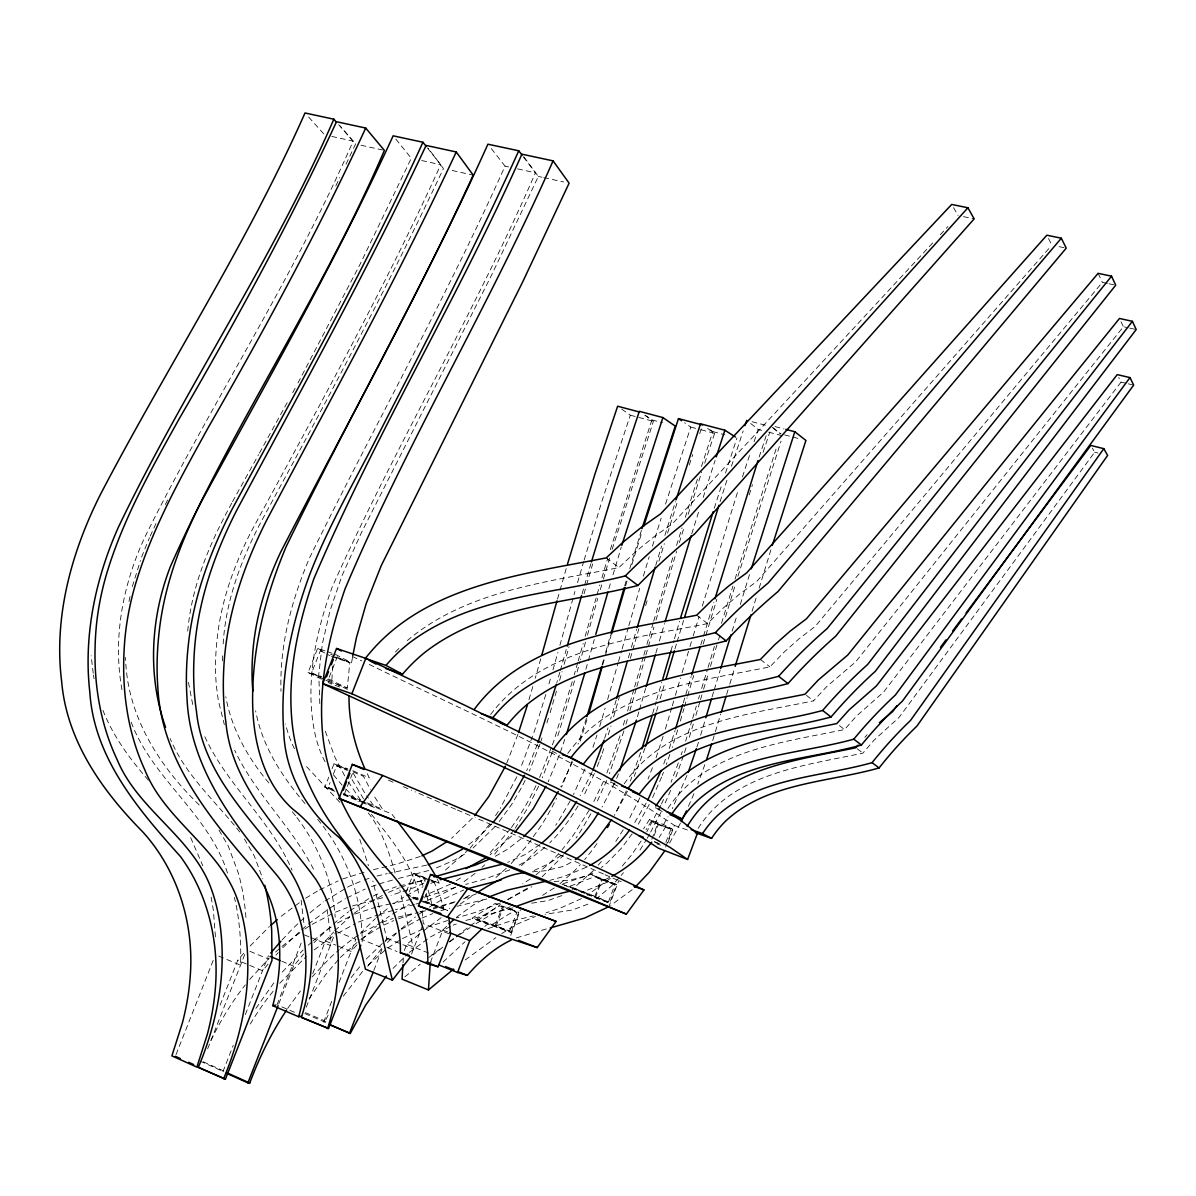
<?xml version="1.0" encoding="UTF-8"?>
<svg xmlns="http://www.w3.org/2000/svg" width="1196" height="1196" viewBox="0 0 1196 1196"><rect width="100%" height="100%" fill="white"/><g stroke="black" fill="none" stroke-linecap="round" stroke-linejoin="round"><path stroke-width="0.75" stroke-dasharray="5 3.75" d="M330.574 654.182L349.785 662.674L347.303 688.044L328.93 681.675L329.05 679.044M403.037 962.9L403.366 957.488M223.174 643.897C225.7 600.556 241.368 559.309 261.386 521.202C324.609 404.981 387.085 288.296 443.432 168.546L428.273 148.319M332.817 666.067L331.531 684.112L328.167 682.468M335.762 657.396L351.579 662.778L352.79 655.647M128.989 601.498L130.005 596.595M132.322 586.548L140.44 560.52M540.741 658.817L535.24 678.267M559.892 645.317L574.962 591.437M559.608 680.389L562.09 671.554M564.064 664.468L569.027 646.767M577.728 662.719L574.244 674.843M578.221 660.954L583.17 643.403M585.143 636.377L599.824 585.008M585.472 642.207L580.538 659.714M587.43 635.196L597.746 598.449M548.979 683.903L550.967 676.906M552.941 669.91L557.904 652.418M559.848 672.212L556.873 682.527M560.341 670.478L566.231 649.607M585.89 669.267L587.879 662.27M588.372 660.521L594.292 639.561M602.111 664.827L603.606 659.534M605.595 652.478L610.588 634.837M557.515 599.032L559.519 592.05M560.012 590.301L566.5 567.577M574.543 680.808L557.097 738.291M577.04 672.017L580.045 661.478M613.593 716.972L619.214 697.283M582.108 593.769L584.111 586.773M584.605 585.023L590.884 563.75M584.007 593.874L586.025 586.847M586.518 585.098L592.693 563.884M608.884 588.641L610.932 581.66M602.799 664.557L604.862 657.366M605.37 655.572L611.021 635.824M607.613 699.54L618.018 663.257M630.352 658.368L638.888 628.633M618.526 661.463L621.621 650.714M622.129 648.935L628.304 627.437M628.827 625.658L639.725 588.372M616.209 700.019L610.603 719.17M628.349 657.875L629.858 652.612M629.918 710.693L636.407 688.119M636.9 686.384L645.421 656.783M645.915 655.034L653.973 627.093M655.991 620.111L676.607 551.401M637.453 716.673L638.993 711.381M639.501 709.617L645.616 688.433M643.299 657.008L634.628 686.863M643.822 655.214L646.423 646.274M646.931 644.48L653.166 623.026M653.689 621.232L673.288 555.946M656.544 711.291L658.099 705.969M660.162 698.868L664.856 682.841M577.519 582.691L583.648 561.716M584.171 559.967L601.738 501.767L630.307 415.191L619.05 407.223M601.917 577.832L607.703 558.293M572.256 681.72L553.628 741.595L539.59 777.579M627.586 711.037L634.119 688.582M652.657 713.623L656.2 701.469M656.709 699.735L661.777 682.378M670.926 650.968L673.976 640.488M674.484 638.739L679.567 621.277M680.315 721.053L683.963 708.57M684.471 706.776L687.072 697.866M528.946 699.705L533.147 685.413M550.115 712.726L556.603 690.6M600.317 589.658L602.889 580.882M603.412 579.133L609.586 558.054M624.671 585.98L626.181 580.793M631.383 647.35L636.631 629.44M655.827 653.166L657.366 647.948M659.415 640.966L664.542 623.535M625.598 585.876L627.182 580.553M631.907 564.587L642.058 531.502M671.808 707.524L665.155 729.784M672.316 705.775L674.873 697.104M675.381 695.369L680.494 678.012M693.291 724.088L688.657 739.397M695.863 715.372L699.989 701.424M700.497 699.675L703.084 690.959M703.592 689.21L708.331 673.408M645.661 605.58L647.784 598.449M683.305 702.785L691.183 676.562M687.58 696.147L693.725 675.486M700.647 735.211L705.326 719.499M545.839 694.413L534.612 730.606L520.544 768.236M613.01 574.753L621.292 547.08M643.388 576.083L649.174 556.783M599.659 726.48L605.146 708.196M623.893 730.95L609.392 773.737M625.912 724.268L628.423 715.911M682.079 672.765L689.449 648.247M692.11 720.142L685.622 741.161M692.648 718.377L696.356 706.029M710.454 666.366L717.944 641.684M712.711 740.533L714.849 733.432M715.387 731.668L720.725 713.937M586.937 719.828L579.342 743.703M608.256 734.822L610.947 725.912M698.479 698.972L699.54 695.474M701.663 688.462L707.524 669.207M708.047 667.443L714.431 646.423M610.334 549.622L651.895 419.901L644.898 415.132M629.754 568.668L641.43 530.366M655.737 565.379L661.642 545.974M674.933 648.89L676.562 643.568M677.1 641.789L683.604 620.455M689.972 646.498L692.648 637.707M693.187 635.943L699.077 616.613M702.291 606.073L737.902 491.003M718.482 639.92L720.097 634.613M725.494 616.957L735.196 585.158M737.902 576.337L781.033 441.175M712.113 696.79L713.728 691.482M714.266 689.718L720.156 670.283M726.615 694.532L729.291 685.727M729.829 683.963L734.643 668.115M612.188 549.248L653.405 421.321L645.122 415.371M623.325 725.15L625.493 718.049M700.781 644.928L702.949 637.827M703.502 636.048L713.833 602.336M703.173 644.061L705.356 636.915M705.909 635.121L716.823 599.405M721.487 623.385L732.879 586.175M735.047 579.073L776.907 446.332M732.101 631.219L737.035 615.163M740.309 604.458L750.176 572.346M752.045 611.291L756.963 595.249M759.146 588.118L771.181 548.979M586.414 718.288L578.102 744.136M658.936 561.133L664.333 543.672M667.562 533.192L677.983 499.988M677.669 729.934L672.167 747.53M652.418 546.243L661.179 518.137M676.577 545.406L682.049 527.84M685.323 517.3L697.537 478.744M679.358 542.58L683.753 528.453M688.149 514.325L701.753 471.971M546.901 722.952L549.039 716.135M664.886 535.374L675.486 501.647M691.751 533.79L699.376 509.556M703.188 497.446L715.088 460.43M663.107 736.347L656.021 757.786M684.516 752.583L686.579 745.99M604.638 738.351L608.002 727.826M714.266 508.255L721.577 485.382M720.037 501.722L727.452 478.654M731.444 466.231L743.179 430.934M742.447 476.875L750.565 452.252M749.174 494.95L752.463 484.694M665.544 504.069L690.78 427.062L684.635 422.831M669.222 748.576L675.052 730.577M696.939 746.932L698.539 741.998M592.977 747.291L596.954 735.062M701.454 466.5L712.831 431.592L708.211 428.676M725.524 473.063L736.96 437.975M640.697 752.404L630.352 781.063M759.161 456.992L766.143 435.778M689.255 465.005L692.723 454.555M699.66 433.67L701.977 426.718M602.216 753.36L604.414 746.708M620.066 735.809L606.895 772.96M704.683 463.196L714.625 433.371L705.565 427.077M754.078 441.728L758.189 429.439L749.593 422.622M763.063 452.312L769.88 431.92M645.048 747.993L634.209 776.383M669.85 754.437L666.351 764.468M517.913 734.344L506.73 763.123M539.874 744.271L529.394 771.076M540.413 742.671L542.057 737.872M683.379 755.902L675.172 779.045M560.356 752.209L564.751 739.427M552.238 752.224L542.266 777.819M678.311 762.913L671.046 782.244M681.152 754.796L682.288 751.551M704.848 764.588L697.776 784.083M663.765 763.885L666.187 757.083M572.137 761.015L561.567 787.207M599.076 761.822L595.13 771.869M599.704 760.133L601.588 755.05M662.27 775.412L663.436 772.287M652.448 767.608L648.053 778.94M665.888 842.403L670.881 829.142L651.327 821.248L646.064 829.71M665.664 847.022L672.391 829.127L663.556 824.537L649.458 819.574L643.598 828.813M667.921 842.642L674.395 825.419C579.193 759.968 471.658 714.61 368.204 663.915M608.465 901.859L614.968 884.651L608.375 881.811L594.547 876.698L569.565 886.4L608.465 901.859L569.52 886.415M586.967 894.384L609.601 903.13L616.613 884.562L590.734 874.291L561.941 884.143L585.293 893.696M608.6 907.48L618.721 880.675L623.774 882.528M651.835 839.278L657.426 824.388L651.327 821.248M654.137 835.541L658.413 824.193L649.458 819.574M594.726 896.731L601.214 879.568L594.547 876.698M595.309 897.792L602.321 879.284L590.734 874.291M509.735 931.041L516.851 912.413L499.674 905.88L476.98 919.096L509.735 931.041L476.98 919.096M511.126 932.357L518.78 912.264L495.249 903.399L472.061 918.214L511.126 932.357L472.061 918.214M510.737 935.347L520.484 909.767M537.408 744.301L526.703 770.702M559.13 755.394L548.172 781.795M495.219 925.405L502.305 906.837M496.026 926.496L503.666 906.478M446.571 926.287L442.849 930.01L430.665 961.674L433.999 962.66M373.81 970.479L382.556 947.86L361.76 939.473M385.426 941.357L386.652 938.187L372.853 880.959M406.371 891.768L413.457 873.439L426.374 878.223M409.271 891.887L415.73 875.203L418.779 876.324L423.19 886.012M404.308 950.506L406.715 944.272L421.844 932.162M424.655 897.852L427.241 891.155M411.529 954.139L422.651 925.33M331.726 1001.306L323.668 1022.042L324.37 1022.46L328.631 1014.238M339.111 982.305L355.9 939.114M277.009 1004.804L301.676 941.715M278.773 1003.893L293.543 966.114L303.709 953.974M312.724 973.619L325.462 940.953L333.684 931.953M306.236 1007.271L335.194 932.955M334.88 791.318L324.819 787.207L328.765 777.161M332.054 768.789L334.028 763.766L347.752 768.774M333.131 789.569L328.123 787.521L330.081 782.528M333.355 774.186L336.629 765.859L348.141 770.06M222.934 1071.676L233.25 1045.364M245.344 1014.537L268.427 955.679M352.416 773.543L344.553 793.621L360.101 800.004M176.036 1054.588L214.099 958.131M329.199 677.22L337.377 656.499M220.094 1005.163L237.735 960.343L245.569 951.134M207.685 1048.757L245.195 953.376M321.47 679.164L308.075 672.541L317.643 648.352L325.701 651.087M324.191 679.328L311.513 673.079L320.364 650.714L323.757 651.865M686.967 775.471L672.316 808.601M606.716 780.48L595.877 804.31M584.874 769.088L573.482 794.548M616.613 778.402L618.437 773.857M141.606 557.067L149.485 537.662M670.672 790.377L663.78 806.179M661.627 776.966L651.671 799.661M594.427 773.528L583.349 796.656M572.406 762.121L560.76 786.848M693.949 793.71L687.132 809.348M614.55 782.961L602.096 807.016M626.315 790.9L614.385 815.433M603.532 781.242L593.395 802.531M592.229 771.719L580.105 795.684M523.205 156.646L535.464 172.762C474.124 313.92 395.054 446.661 332.234 586.967C315.729 632.744 305.025 682.692 314.443 731.219A168.143 87.458 -71.8 0 0 326.164 763.781M665.933 826.391L659.16 837.454M491.332 148.588L505.026 166.139C445.331 299.598 373.586 427.196 309.33 558.368C291.615 600.257 279.43 645.466 281 691.258M150.218 536.077L156.811 521.77M639.83 797.837L628.453 820.426M338.662 124.668L353.134 141.128C293.394 278.593 210.511 404.143 144.312 538.245C122.59 585.562 112.499 639.113 122.156 690.72M524.087 157.154L538.335 176.44L491.676 274.931L361.102 533.326L341.951 575.784L330.081 610.573L322.352 643.867L318.779 674.096L319.855 704.878M427.391 147.885L440.726 164.734C383.602 290.568 316.178 411.26 250.592 532.758C234.252 565.185 221.694 599.854 217.448 636.063A173.629 96.398 -71.7 0 0 216.312 685.114L218.24 700.183L224.34 724.612M335.807 185.948L339.754 177.576M346.063 164.166L355.541 144.043L340.098 125.924M660.745 805.461L646.767 831.818M661.448 803.951L664.303 797.896M538.634 786.191L527.944 807.584L515.207 828.26M516.926 776.727L500.227 808.406M522.936 784.92L525.149 780.3M211.019 1040.296L216.341 1029.681A164.48 80.67 -65 0 1 242.145 988.928L245.359 984.876M660.94 812.398L650.684 832.072M165.332 504.518L169.279 496.729M649.234 804.474L637.573 825.464M627.481 791.244L615.895 812.787M680.36 823.341L669.371 843.464M231.725 503.202C210.75 541.384 193.034 582.303 188.25 626.001A172.493 97.773 -71.7 0 0 187.368 634.717M298.013 382.929L360.16 264.107L411.304 158.246L395.428 138.616M521.202 788.119L511.559 804.639L497.401 823.969M646.169 803.084L634.388 823.072M590.854 813.788L581.854 829.187A177.262 81.373 -71.1 0 1 576.053 837.977M259.442 453.09L287.294 402.499M292.691 392.707L296.294 386.173M570.238 800.857L558.622 820.83A176.305 82.718 -71.1 0 1 555.736 825.255M232.532 501.647L258.545 454.704M647.186 838.366L649.802 833.642M589.209 810.155L573.392 835.107A179.535 82.644 -71.2 0 1 562.105 849.653M663.556 824.537L668.011 816.748M578.057 805.865L575.336 810.425A143.625 65.9 -71.1 0 1 554.735 837.738L549.831 842.717M639.995 850.087L646.289 839.831M623.191 829.815L613.847 844.496M698.195 828.335C732.969 772.975 804.699 765.649 862.929 753.121L874.022 740.204L899.153 717.286L1094.699 452.208L1092.367 448.141M641.116 841.012L631.249 855.349L620.141 868.52M309.106 998.944L325.327 975.024L339.051 958.863M255.869 1008.422L275.573 980.466M495.548 815.687L499.345 809.886M667.951 808.391C706.208 750.296 782.274 742.746 844.526 729.53L856.545 716.015L883.62 692.065L1121.011 382.137L1118.738 377.622M511.454 827.542L518.227 817.69A144.148 69.174 -70.7 0 0 535.943 785.727M632.176 833.836L621.442 848.173L607.194 862.809A139.678 60.308 -71.3 0 1 601.364 867.504M624.222 783.814C666.112 722.668 746.902 714.745 813.519 700.856L826.526 686.788L855.648 661.866L1123.403 326.717L1128.202 327.779M343.327 996.148L363.18 970.659M287.653 1008.437L300.45 990.946M514.19 829.68L492.752 856.605M489.642 824.268L470.118 848.173M567.816 753.375C613.802 689.763 698.942 681.436 769.91 666.86L783.963 652.254L799.122 638.739L815.238 626.405L1102.383 282.346L1107.391 283.422M351.116 977.64L361.775 964.14M510.408 828.918L488.147 855.095M490.584 714.505C541.265 647.963 631.473 638.948 707.539 623.594L722.833 608.42L739.218 594.382L756.605 581.585L1049.415 247.946M273.137 991.23L266.723 999.408A165.377 79.534 -65.2 0 0 250.009 1024.464M367.695 966.263L382.451 947.546M249.665 979.479L269.354 957.966M268.083 964.111L262.522 970.748L237.735 960.343M621.128 875.487L623.475 872.706M598.15 865.246L601.678 861.12M864.858 737.334L867.1 734.733M279.744 983.262L306.326 956.426M311.962 977.012L329.124 958.878A224.848 103.962 -65.3 0 1 339.245 949.714M495.159 826.496L473.063 848.024M282.331 972.049L303.156 949.983M472.375 818.169L451.52 838.306M356.961 944.9L351.131 951.403L337.436 945.827M491.87 823.865L480.045 835.705L466.769 846.17M387.489 942.448L396.16 933.538M275.947 955.111L278.22 952.644M932.701 242.938L672.302 523.848L653.479 537.183L635.644 551.775L618.93 567.577C545.062 582.512 463.42 591.183 404.472 643.014M940.31 234.715L947.935 226.493M360.295 933.358L375.335 918.618M340.307 957.503L360.041 939.727M511.081 863.647L526.988 845.527L540.981 825.928A144.91 68.112 -70.8 0 0 556.514 798.255M443.118 962.003L464.93 941.82M282.136 939.921L289.088 932.446A257.858 121.872 -65.1 0 1 297.804 923.805M250.084 946.066L269.429 926.526M393.021 968.386L407.896 953.72M618.78 878.268L610.887 886.58L596.595 898.63M366.17 959.087L383.662 942.179M593.455 870.568L572.196 889.51M468.967 849.324L445.032 870.449M395.383 651.999L399.27 648.142M282.749 947.725L300.555 930.832M361.79 939.697L376.605 925.973M511.574 836.064L490.046 854.856M506.252 868.311L493.948 879.254M334.85 930.667L349.74 916.973M368.204 965.127L386.622 948.802M521.426 865.71L536.735 850.221A176.305 82.718 -71.1 0 0 540.203 846.17M481.988 867.309L484.709 864.828M401.183 928.888L415.446 916.913M301.841 929.666L305.742 926.197M275.558 952.061L280.671 947.516M281.957 946.38L303.455 929.995M376.605 917.496L388.386 907.824M544.778 847.456L531.159 858.175L517.405 866.143M484.829 926.407L487.415 924.179M632.206 889.704L610.812 905.342M521.112 838.785L507.373 849.369L494.98 856.471M542.087 876.832L560.102 858.818A177.262 81.373 -71.1 0 0 563.54 854.736M610.319 878.327L587.385 895.161M559.937 883.739L574.469 870.793A180.521 81.238 -71.3 0 0 580.299 864.603M404.846 976.863L420.23 964.245M442.804 947.097L433.266 954.916L406.715 944.272M536.077 874.829L550.743 862.032A179.535 82.644 -71.2 0 0 558.951 853.301M314.174 949.893L333.146 936.02M409.256 952.465L429.887 937.245L451.64 925.883M308.419 924.074L327.3 909.887M456.498 917.242L473.676 904.744L483.797 899.153M475.066 873.409L461.686 883.336M281.209 916.256L301.541 901.096M385.097 941.058L399.883 930.219M465.199 959.984L495.877 937.619M449.606 941.581L454.973 937.41M456.304 936.363L468.787 926.9M428.886 957.458L442.086 947.367M561.298 855.334L548.785 863.751L532.011 871.45M423.19 931.131L441.115 917.706M539.934 844.511L524.625 854.826L507.657 862.361M379.341 923.611L389.462 916.076M491.691 924.807L509.481 913.759L514.235 911.457L516.851 912.413M470.237 925.839L500.317 904.4M353.881 913.475L368.772 903.115M449.457 942.029L458.307 935.706M459.787 934.659L470.148 927.558M554.211 887.955L541.952 895.729M388.027 947.83L400.974 939.383M530.291 878.985L522.682 883.874M418.107 914.82L425.043 910.036M304.831 929.053L308.987 926.227M349.92 910.754L369.041 898.495M501.737 933.613L517.046 924.134L535.434 916.45M361.401 938.636L381.958 925.943L393.619 920.621M393.798 903.772L403.605 897.179M460.071 904.131L474.423 894.488M325.177 900.917L348.813 886.4L362.702 880.48M401.422 929.202L420.409 918.767M476.068 923.626L491.541 914.297L510.169 906.792M392.557 914.103L409.241 904.4M456.229 880.69L461.746 877.221M507.837 899.512L531.876 886.699M527.287 888.314L506.85 900.035M330.006 907.973L345.405 898.689M370.326 902.143L382.541 895.326M305.653 898.241L318.076 890.706M464.467 854.213L455.228 859.73L435.374 868.371M337.87 933.194L355.272 923.716M429.215 907.166L440.831 900.319L463.824 889.973M312.156 924.359L334.491 912.548L347.199 907.57M402.469 938.516L425.058 927.991M361.984 932.805L379.222 923.731M455.721 887.088L437.377 896.537L424.416 901.485M406.55 895.505L422.965 886.789M337.526 922.968L353.418 914.731M465.139 897.658L472.42 893.726M346.93 897.867L365.154 889.047M450.623 884.038L425.911 894.997M319.616 889.914L338.064 880.959M581.48 898.585L559.534 908.452L546.094 912.772M605.161 879.613L610.184 877.131M608.375 881.811L583.573 891.633M373.346 896.013L380.986 892.485M423.937 883.126L414.265 887.596L391.017 895.385M586.548 867.22L563.75 876.519L549.712 880.406M421.934 918.08L432.803 913.595M587.864 904.161L572.48 909.977L545.032 914.342M354.913 914.043L375.664 907.181M561.851 895.61L547.768 900.633L530.277 903.428M500.332 902.98L475.903 912.234L456.453 917.945M388.58 892.336L399.3 887.806M476.382 893.816L463.002 899.033M516.358 937.918L546.841 928.784M509.9 869.806L484.709 879.105L465.603 884.427M358.441 922.116L377.951 914.805M487.938 928.634L507.328 922.041L533.401 915.942M430.71 883.381L438.603 880.316M426.688 927.378L447.618 920.531M420.274 856.441L396.743 864.095L371.134 870.225M453.135 925.196L456.319 924M398.567 918.797L418.181 912.369M371.403 886.67L376.127 884.98M382.182 922.34L393.32 918.393M384.036 891.08L396.325 886.729M425.836 896.865L455.153 887.387M342.624 878.97L365.886 871.66M454.061 902.517L433.281 908.975M364.257 879.957L370.476 877.834M400.824 887.163L426.942 878.925M454.914 901.769L431.995 908.407M379.7 914.252L393.634 910.231M352.461 905.94L384.185 897.314M428.661 870.524L394.889 879.404M414.384 904.505L395.383 909.767M416.044 904.012L421.067 902.502M419.811 911.89L423.055 910.918M512.92 907.839L465.857 920.442M486.787 898.988L456.917 906.299M379.281 883.844L393.155 879.897M440.861 910.694L449.801 908.198M426.613 865.142L388.924 873.304M399.599 885.862L425.372 880.062M398.133 917.108L413.472 913.4M376.979 876.04L387.145 873.648M377.278 906.762L390.733 903.772M411.289 899.317L392.452 903.414M412.994 898.884L418.107 897.598M420.783 911.83L426.254 910.649M554.062 881.616L570.148 880.032L586.489 875.98A139.678 60.308 -71.3 0 0 596.027 871.137M532.489 871.884L545.182 870.763L561.761 866.831A138.9 61.43 -71.2 0 0 574.035 860.432M963.453 216.64L974.172 218.868M1059.058 246.645L1066.234 248.14M1109.051 283.781L1115.718 285.201M505.026 166.139L508.614 166.917M517.569 168.86L535.464 172.762M538.335 176.44L541.952 177.232M543.776 177.621L563.69 181.971M331.77 136.434L353.134 141.128M360.938 145.224L382.571 149.993M421.695 160.533L440.726 164.734M452.193 170.49L473.197 175.139M1129.801 328.138L1136.2 329.558M1121.011 382.137L1126.438 383.408M1128.247 383.826L1133.673 385.097M1094.699 452.208L1097.928 453.015M775.038 426.583L784.023 428.93M752.045 421.74L768.041 425.896M784.561 434.881L798.793 438.603M758.189 429.439L761.703 430.366M768.729 432.205L782.797 435.882M712.831 431.592L724.896 434.791M690.78 427.062L699.301 429.319M700.991 429.768L714.625 433.371M651.895 419.901L662.674 422.771M630.307 415.191L653.405 421.321M327.315 651.641L332.144 653.285M331.531 656.469L349.785 662.674M422.771 901.904L447.738 910.515L420.2 900.319M311.513 673.079L321.709 676.607M308.075 672.541L320.947 676.996M335.015 685.323L342.011 687.76M418.256 898.779L407.986 895.221L418.241 899.213M425.118 901.141L443.731 908.242L440.218 896.522L434.163 882.214L427.331 879.598M423.369 901.201L443.731 908.242M411.798 897.419L418.525 899.736M615.043 783.754L610.11 782.035L619.692 787.147M660.013 809.423L654.855 807.614L663.481 812.204M674.395 825.419L689.135 830.607M658.413 824.193L672.391 829.127M657.426 824.388L670.881 829.142M654.571 842.119L659.609 843.928M656.933 843.898L660.431 845.153M431.128 881.108L434.163 882.214M431.113 880.181L439.126 883.126L437.123 878.896M510.453 909.229L518.78 912.264M602.321 879.284L616.613 884.562M601.214 879.568L614.968 884.651M328.123 787.521L333.056 789.345M324.819 787.207L333.385 790.392M561.941 884.143L609.601 903.13M427.959 878.836L439.126 883.126M413.457 873.439L426.299 878.372M415.73 875.203L425.985 879.135M413.098 898.211L417.897 900.095M442.849 930.01L447.887 931.983M448.844 933.702L423.294 923.626L421.994 910.111M386.652 938.187L413.532 948.951L399.868 889.929M386.936 947.456L397.012 951.523M335.867 931.236L355.586 939.189M325.462 940.953L335.717 945.124M304.337 934.883L309.211 936.872M310.84 937.529L330.32 945.468L330.036 932.013L327.061 908.855M343.132 793.666L359.817 800.498M361.476 801.185L366.454 803.204M343.671 794.264L391.72 813.938L394.994 818.199M343.252 794.742L359.996 801.589M361.67 802.277L375.081 807.749L366.709 795.744M367.023 802.83L382.556 809.214L374.064 795.983M281.822 961.24L293.543 966.114M249.949 951.328L268.562 959.087M218.808 956.097L240.531 965.232C241.368 942.508 239.723 919.604 234.416 897.448M455.631 809.288L415.027 791.782M305.458 1012.638L324.221 1020.622L326.986 1023.043M304.86 1013.61L325.282 1022.311M281.852 1006.883L294.799 1012.414M334.028 763.766L348.978 770.209M353.074 771.869L363.554 776.383L370.416 789.629M336.629 765.859L347.199 770.403M352.82 770.747L369.265 777.834L366.933 772.945M388.416 780.166L393.23 782.274M403.246 786.639L411.663 790.317M603.427 874.007L547.858 849.534A1448.102 25.43 21.3 0 0 475.246 817.705M604.997 874.68L617.196 880.017M203.23 1061.794L224.579 1071.347M200.016 1061.076L223.054 1071.392M352.401 656.529L361.7 660.865M328.511 678.954L347.303 688.044M327.435 679.492L347.348 689.359M654.481 841.476L659.265 843.853M325.775 680.12L328.93 681.675M317.643 648.352L324.191 651.73M320.364 650.714L329.932 655.647M335.373 654.376L351.579 662.778M552.059 751.058L559.892 755.244M606.208 557.904L618.93 567.577M857.263 748.816L862.929 753.121M772.481 427.376L781.003 433.954M696.7 615.207L707.539 623.594M839.383 725.553L844.526 729.53M760.417 659.459L769.91 666.86M806.433 695.339L813.519 700.856M772.99 427.959L779.986 433.625M345.794 788.941L358.232 801.694M339.814 802.277L304.367 764.244M199.239 804.998C158.933 765.948 126.686 715.118 125.565 657.426M308.688 117.073L324.639 134.864M148.394 780.181C130.065 759.221 113.186 736.467 102.976 710.379M333.549 774.978L342.056 785.114M292.347 811.8L295.875 816.12M268.861 782.976C249.979 760.432 234.61 734.419 227.689 705.64A175.065 96.861 -71.8 0 1 225.79 696.76M317.658 819.41C346.272 853.376 362.358 897.434 362.164 941.85M304.995 803.607C283.332 778.088 264.152 749.234 256.751 716.12A176.231 95.426 -71.8 0 1 255.615 710.828M239.738 831.968C215.803 801.529 185.216 775.217 170.221 738.635M371.522 814.386C391.077 838.874 412.037 864.11 419.258 895.385M368.278 812.906C382.496 830.786 389.253 853.062 395.577 874.665M360.699 800.199L348.514 782.124M296.847 817.511C318.779 846.2 332.563 881.138 335.179 917.212M218.958 830.039L228.137 845.781L238.378 873.244A317.882 180.133 -61.5 0 1 246.137 920.173M244.418 838.949L254.344 856.097L262.806 878.806M363.539 798.898L351.011 777.908M364.616 792.739L352.297 771.629M344.717 775.92L335.074 757.621L324.535 729.141M953.526 207.611L958.101 215.519M313.487 869.163C291.794 826.556 254.972 793.666 234.685 750.221M204.83 736.706C227.21 785.458 271.029 820.71 292.078 870.195M1048.533 238.512L1051.882 245.135M190.702 837.693L202.797 865.755M1098.122 273.316L1102.383 282.346M1121.056 321.754L1123.403 326.717M131.231 722.235C152.684 779.657 210.197 815.029 227.898 874.47M423.175 877.012L425.268 882.14M359.787 839.368L368.458 865.695M428.123 890.108L431.965 904.385M426.583 895.4L428.542 902.337M192.691 704.444L188.295 681.466M301.138 900.125L304.068 924.837M211.139 897.09L213.396 910.515L215.549 938.187M93.213 673.273L91.18 655.737M93.497 675.097L94.05 678.715M294.47 748.741A167.021 88.878 -71.8 0 1 285.5 723.924M596.954 843.629A180.521 81.238 -71.3 0 1 584.695 859.535M222.62 660.82A175.065 96.861 -71.8 0 1 222.755 652.433M308.224 945.214A223.622 105.532 -65.1 0 1 312.051 941.835M313.322 940.744A223.622 105.532 -65.1 0 1 334.626 924.792M340.501 948.637A224.848 103.962 -65.3 0 1 359.114 934.644M314.07 942.657A259.263 120.063 -65.3 0 1 332.144 925.196M333.52 923.985A259.263 120.063 -65.3 0 1 348.574 911.756M300.301 921.443A257.858 121.872 -65.1 0 1 304.472 917.646M310.048 912.787A257.858 121.872 -65.1 0 1 323.817 901.904M457.32 810.006A1448.102 25.43 21.3 0 1 472.076 816.33"/><path stroke-width="1.5" d="M402.932 964.709L402.05 979.15L428.437 989.944L453.583 969.089M428.437 989.944L430.246 962.75M352.79 655.647L356.408 637.722L366.17 603.666L381.27 565.559L522.458 282.406L569.117 183.167L553.075 160.862L521.89 154.179C457.948 298.387 375.499 433.879 313.786 578.954C297.58 625.912 286.621 676.144 292.467 725.987C298.312 774.35 323.114 818.318 355.077 854.318C380.941 880.6 401.736 914.626 400.346 952.734L427.734 963.767L438.095 966.787L450.548 934.375L448.829 917.272M301.497 1016.152L298.701 1016.75L272.763 1005.672C285.62 958.026 282.271 903.354 249.516 864.125C205.966 813.534 160.877 756.53 157.797 686.773A213.112 120.99 -71.7 0 1 158.993 633.342C163.912 586.339 180.701 541.504 202.348 499.793C268.024 379.581 336.016 260.459 393.155 135.806L422.935 142.264L426.269 146.48M298.701 1016.75C311.558 969.134 308.972 914.447 276.59 874.859C233.534 824.134 189.506 766.8 186.98 697.343A214.518 119.301 -71.7 0 1 188.475 643.627C193.632 596.326 210.481 551.207 232.159 509.137C297.804 387.938 365.737 267.799 422.935 142.264M360.818 945.318L328.541 1028.5L301.422 1017.362C316.656 968.775 317.314 912.653 288.61 868.7C252.58 819.888 202.797 775.442 196.443 711.186A215.983 119.675 -71.8 0 1 193.931 659.848C195.845 607.493 212.888 556.977 236.539 510.632C301.183 389.672 367.845 269.683 426.105 145.419L456.244 151.967L473.197 175.139C414.22 303.664 345.046 427.062 280.387 552.687C265.452 584.605 255.122 618.855 252.685 654.107A176.231 95.426 -71.8 0 0 252.849 691.198M327.644 1028.56C342.848 979.913 344.164 923.79 315.908 879.449C280.447 830.637 231.531 785.877 225.85 721.906A217.418 117.911 -71.8 0 1 223.682 670.328C225.894 617.644 243.042 566.829 266.708 520.096C331.322 398.133 397.939 277.143 456.244 151.967M541.728 655.288L557.022 600.781M567.203 646.124L581.6 595.518M584.904 672.765L566.396 734.523M601.618 666.591L586.937 716.598M611.081 633.073L624.163 587.714M589.09 712.726L602.291 666.351M595.787 634.314L607.882 592.155M611.545 634.03L625.074 587.655M616.702 698.27L627.332 661.388M646.124 686.668L655.303 654.915M656.036 713.07L645.631 746.274M652.149 715.358L641.848 748.92M662.793 678.894L670.926 650.968M637.169 627.646L655.199 567.143M665.051 621.8L691.213 535.524M556.364 684.232L538.021 742.537M636.436 720.142L619.648 770.822M665.918 679.268L674.409 650.684M675.561 728.842L682.796 704.519M705.849 717.75L711.575 698.554M567.502 564.078L594.935 474.109L617.644 406.221L639.172 411.932M591.407 561.956L615.043 484.754L639.307 411.319L662.898 417.568L675.262 426.12L641.968 528.632M621.8 545.346L662.898 417.568M721.263 712.173L726.077 696.296M680.584 617.794L713.145 511.768M691.722 674.798L700.243 646.677M684.695 616.912L718.946 505.25M720.695 668.519L731.01 634.777M735.181 666.366L750.953 614.849M714.924 598.777L757.995 460.52M643.672 526.285L678.476 418.615L702.56 424.984M751.267 568.788L794.817 431.741L785.832 429.394M772.287 545.436L805.91 440.457L794.817 431.741M527.376 705.072L518.526 732.58M676.039 499.868L700.497 423.803L724.881 430.231L735.45 437.003M604.085 740.115L592.917 770.209M706.567 759.699L711.605 744.017M696.416 748.591L688.268 772.197M716.24 456.872L724.881 430.231M744.959 425.641L746.723 420.349M687.61 859.461L697.343 833.492L680.688 820.321L647.589 799.511L603.412 774.948L543.253 743.822L464.855 705.281L365.782 658.368L336.554 648.486L322.696 683.619L531.921 780.27L611.649 820.366L638.993 835.645L658.503 848.218L687.61 859.461L670.433 847.62L641.25 830.876L555.841 787.686L462.807 743.957L351.863 693.755L322.696 683.619M439.052 965.052L457.53 972.483L469.759 940.594L482.242 928.619M386.443 975.981L365.737 1004.999L350.249 1033.494L349.576 1033.075L373.137 972.213M418.465 905.91L430.59 874.485L556.125 921.428L537.183 947.606A1459.389 18.882 20.4 0 1 447.289 917.168L418.465 905.91L430.754 910.081M421.112 901.336L423.04 896.327M425.627 889.63L428.856 881.273M264.75 885.279A319.975 177.92 -61.8 0 1 271.701 930.652L271.955 960.493L225.431 1079.181L198.342 1067.355C217.029 1022.834 226.687 973.664 220.139 925.45A275.678 155.988 -61.5 0 0 209.405 883.994C189.058 835.137 137.196 808.586 116.984 759.296C97.459 718.004 92.107 671.165 96.338 626.001A179.176 107.057 -71.1 0 1 106.504 574.244C122.964 519.019 151.533 468.533 179.385 418.45C235.552 321.634 289.402 223.323 336.524 121.738L365.707 128.047L384.365 150.397C322.86 294.126 233.414 423.862 170.37 566.62C150.681 617.51 147.243 675.486 165.571 727.273M223.622 1078.732C242.31 1033.942 252.177 984.622 245.972 936.139A277.487 154.06 -61.9 0 0 235.597 894.593C215.863 845.856 164.435 819.155 144.866 769.985C125.685 728.394 120.766 681.421 125.161 636.167A180.372 105.697 -71.2 0 1 135.522 584.082C152.116 528.512 180.671 477.578 208.538 427.062C264.675 329.438 318.51 230.35 365.707 128.047M226.268 1073.171L247.901 1082.873L278.1 1005.612M351.863 693.755L365.782 658.368M338.991 798.435L352.327 764.408L382.69 775.457L517.001 832.341A1456.892 26.192 21.3 0 1 604.892 871.241L643.956 889.959L626.36 914.133L338.991 798.435L496.46 860.672A1458.118 11.482 21 0 1 586.07 897.12L626.36 914.133M343.267 790.212L346.571 781.795M347.887 778.432L349.86 773.393M326.463 676.936L328.526 671.733M331.262 664.782L333.31 659.579M247.901 1082.873L249.755 1083.023C259.308 1057.399 271.492 1032.731 286.681 1009.962M661.164 770.403L647.798 800.064M518.75 150.786C472.749 252.715 420.663 351.714 369.863 451.296C348.41 492.528 325.312 533.147 308.897 576.771C291.002 625.986 279.744 678.64 283.736 731.219C284.932 773.408 306.938 811.351 339.305 837.574C374.199 876.339 379.999 931.564 392.408 980.197L365.423 969.149C351.46 912.668 342.191 847.501 293.08 809.378C263.583 783.081 253.462 742.626 252.655 704.489C251.638 650.146 265.168 596.37 286.203 546.557C351.699 411.633 426.404 281.135 487.908 144.193L518.75 150.786L522.099 155.181M333.834 119.196C272.494 260.564 184.887 388.326 118.479 527.017C95.471 578.565 83.361 635.719 89.82 692.155C94.021 758.07 138.467 809.737 180.447 856.53C207.94 893.95 219.047 941.671 215.415 987.612A195.038 108.507 -62.5 0 1 207.446 1033.957L196.877 1067.116L171.895 1055.874L182.39 1022.909A193.812 109.838 -62.2 0 0 190.194 976.788C194.365 924.762 178.129 870.927 142.847 831.982C102.303 791.049 66.722 740.862 61.684 681.765C53.491 616.957 71.491 551.909 100.494 494.337C167.216 366.454 246.436 245.12 305.01 112.977L333.834 119.196L336.24 121.932M553.075 160.862C489.059 306.161 406.804 442.924 344.986 589.06C328.706 636.317 317.523 686.758 322.95 736.96C328.317 785.129 352.312 829.232 383.811 865.351C409.361 891.738 429.409 925.913 427.734 963.767M686.429 810.873L681.197 821.727M505.43 766.173L488.865 796.476L474.633 815.642M545.974 786.34L533.371 808.526L514.938 832.296M524.506 775.232L510.408 800.288L493.006 822.609M558.263 791.498L551.879 802.082A142.847 66.991 -71.1 0 1 531.159 829.157L523.743 836.557M607.389 827.572L609.227 824.582M664.468 851.268L649.219 872.318L634.897 887.387M611.619 819.589L597.088 839.383L582.706 853.869A138.9 61.43 -71.2 0 1 575.351 859.55M687.207 826.406C721.711 768.31 795.938 760.402 855.843 747.739L858.1 745.138M598.508 812.876L593.814 820.097A146.465 65.87 -71.3 0 1 565.26 852.285M576.651 801.589L570.044 811.621A145.673 67.006 -71.2 0 1 541.28 843.509M655.886 806.074C693.979 745.093 772.736 736.93 836.811 723.565L849.025 709.961L876.474 685.861L1117.228 374.617L1129.981 377.592L1133.673 385.097L902.382 701.155A486.383 468.533 41.5 0 0 861.404 745.033C806.373 760.327 742.387 760.342 697.672 800.408A107.565 100.285 -81.4 0 0 681.959 818.931L670.029 814.76M611.111 780.629C653.136 716.763 736.512 708.286 805.013 694.233L818.243 680.061L847.8 654.989L1119.486 318.465L1132.388 321.32L1136.2 329.558L875.308 671.3A512.994 499.779 35.9 0 0 831.056 716.987C772.317 732.984 704.504 733.088 656.275 774.918A113.336 105.069 -70 0 0 639.202 794.234L632.684 791.961M966.069 612.965L1090.797 445.435L1103.803 448.664L910.515 720.455A464.691 444.015 43.5 0 0 872.078 762.659C820.037 777.325 759.251 777.31 717.271 815.762A103.185 96.069 -89.1 0 0 702.56 833.597M360.34 806.388L382.69 775.457M447.289 917.168L467.815 888.718A1458.059 4.306 20.7 0 0 556.14 921.428M1129.981 377.592L895.4 695.011A490.48 474.02 41 0 0 853.795 739.173C798.076 754.586 733.402 754.616 688.014 794.981A108.507 101.092 -78.6 0 0 672.047 813.624L666.89 811.83M897.03 705.7L892.575 711.68L879.374 722.698M940.46 647.365L946.021 639.875M952.704 630.905L961.614 618.945M553.15 749.578C599.465 683.125 687.371 674.215 760.417 659.459L774.724 644.749L790.122 631.144L806.508 618.736L1098.122 273.316L1111.547 276.186L1115.718 285.201L835.75 636.137A543.791 533.401 21 0 0 788.015 683.589C725.479 700.273 653.823 700.602 601.932 744.076A120.138 109.808 -60.1 0 0 583.319 764.214L570.955 757.576L562.359 754.616M629.604 830.024C619.08 844.57 605.55 857.054 589.658 865.47M1132.388 321.32L867.638 664.483A518.586 506.357 33.5 0 0 822.654 710.469C763.138 726.585 694.562 726.72 645.571 768.849A114.592 105.996 -67.4 0 0 628.184 788.313L621.606 786.026M392.408 980.197L410.452 956.935M651.76 842.104C641.176 856.246 627.466 868.027 611.859 876.309M474.139 709.557C525.493 640.323 618.437 630.755 696.7 615.207L712.278 599.929L728.962 585.801L746.633 572.914L1046.859 235.208L1061.33 238.213L1066.234 248.14L777.953 591.601A584.47 570.656 -0.7 0 0 726.151 640.892C659.385 658.353 583.513 659.041 527.466 704.175A128.779 114.846 -51.8 0 0 506.969 725.269L500.451 723.027M1111.547 276.186L827.183 628.528A551.505 540.801 16.1 0 0 778.626 676.293C715.223 693.112 642.715 693.471 589.957 737.259A121.768 110.854 -57.9 0 0 570.955 757.576M1061.33 238.213L768.176 582.99A595.025 578.909 -2.9 0 0 715.402 632.624C647.649 650.22 570.836 650.953 513.772 696.401A130.857 116.027 -50.1 0 0 492.812 717.69L481.285 713.743M270.715 953.003L280.985 941.162M967.923 207.775L682.976 524.207A650.101 621.606 -13.3 0 0 625.299 575.904C552.702 594.427 471.149 595.817 409.286 643.014A142.145 121.274 -44.5 0 0 385.934 665.41L365.318 658.443C422.338 585.367 521.516 574.469 606.208 557.904L623.265 541.997L641.445 527.301L660.611 513.876L951.702 204.441L967.923 207.775L974.172 218.868L694.472 534.119A636.616 611.754 -13.4 0 0 637.931 585.457C566.456 603.845 485.995 605.161 425.298 652.044A139.543 119.974 -46 0 0 402.529 674.23L385.531 668.459M457.53 972.483L467.367 975.368C479.641 961.031 494.098 948.264 511.23 940.056M449.068 923.82L453.972 919.38M270.73 925.39L277.278 919.679M447.229 841.506L432.13 851.014L421.919 855.828M477.294 892.56C492.034 883.186 507.852 873.962 525.672 872.646M485.591 858.07L466.081 868.595M462.269 849.354L442.565 859.715L428.198 864.693M607.957 907.106L584.739 918.005L550.235 927.961M490.465 858.698L474.991 865.186L434.028 876.937M488.641 897.045L507.179 890.183L546.094 881.198M516.911 906.164L535.748 899.407L569.715 891.214M467.068 888.837L501.094 880.017M440.173 879.703L502.888 864.035M1103.803 448.664L1107.616 455.422L916.973 726.017A461.746 439.56 43.2 0 0 879.075 767.952C827.647 782.513 767.473 782.498 726.077 820.665A102.527 95.396 88.2 0 0 711.575 838.381L695.414 832.7M272.763 1005.672L275.588 1005.103M301.422 1017.362L328.541 1028.5M198.342 1067.355L225.431 1079.181M400.346 952.734L409.122 955.32M432.474 910.679L441.07 913.595M691.153 829.59L702.56 833.597L711.575 838.381M638.754 835.645L643.463 837.32M633.865 886.251L643.956 889.959M430.59 874.485L467.815 888.718M518.556 940.355L537.183 947.606M449.576 932.656L469.759 940.594M445.674 966.652L454.017 970.001M459.025 972.004L467.367 975.368M426.18 962.003L438.095 966.787M270.102 956.366L280.148 960.552M330.141 1024.808L349.576 1033.075M329.214 1024.524L350.249 1033.494M352.327 764.408L363.973 769.506M228.137 1073.335L249.755 1083.023M175.349 1056.307L180.342 1058.55M188.654 1062.302L193.647 1064.545M336.554 648.486L341.398 651.028M369.908 660.865L376.007 664.079M385.934 665.41L402.529 674.23M492.812 717.69L506.969 725.269M672.047 813.624L681.959 818.931M628.184 788.313L639.202 794.234M678.476 418.615L681.556 420.723M625.314 575.904L637.931 585.457M872.078 762.659L879.075 767.952M715.402 632.624L726.151 640.892M853.795 739.188L861.404 745.033M778.626 676.293L788.015 683.589M822.654 710.469L831.056 716.987M397.177 821.039L423.967 856.471L435.778 876.07M364.601 768.041C354.554 745.362 348.709 720.635 349.023 695.758"/></g></svg>
